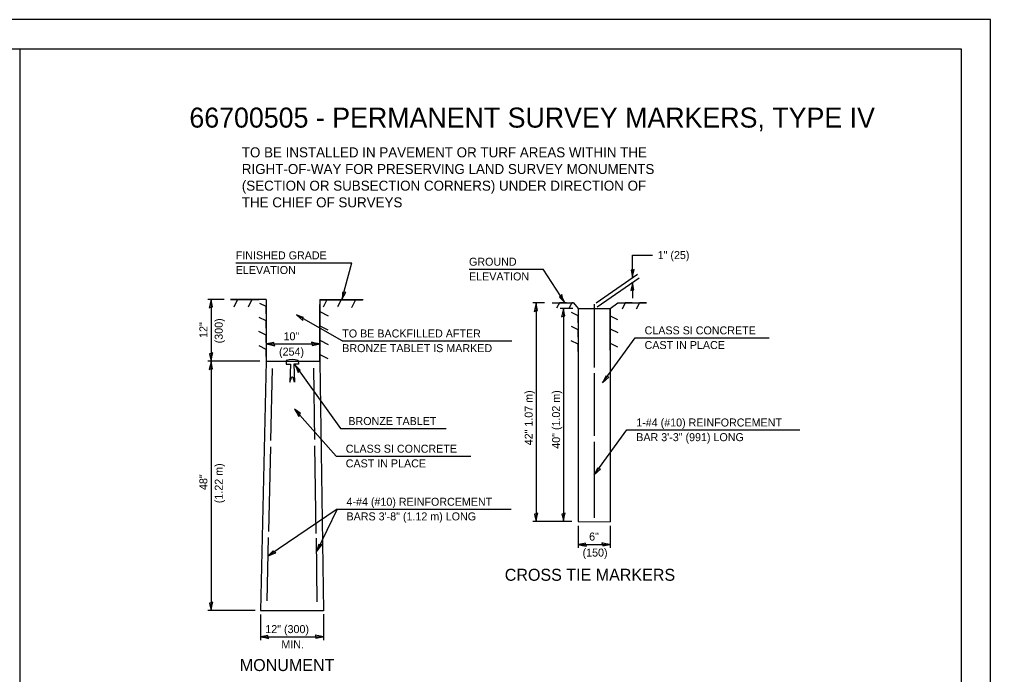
# Model space of a CAD drawing. Extents: x 99865 to 100545, y 101244 to 101684.
# Drawn here: x 100216.2 to 100544.7, y 101462.5 to 101684.2 of the extents above; entities that cross this region are included whole.
import ezdxf

# ---------------------------------------------------------------- set-up
doc = ezdxf.new("R2010")
doc.units = 0
for name, color, linetype in [('Design_EX_Roadway Dimensions', 7, 'Continuous'), ('Design_PR_Roadway Dimensions', 7, 'Continuous'), ('Design_PR_Roadway Notes', 7, 'Continuous'), ('Erosion Control_Temporary Items', 7, 'Continuous'), ('Level 10', 7, 'Continuous'), ('Level 23', 7, 'Continuous'), ('Level 29', 7, 'Continuous'), ('Level 43', 7, 'Continuous'), ('Sheets_50 Reference Boundary', 7, 'Continuous'), ('Sheets_General Details', 7, 'Continuous'), ('Sheets_Printer Plotting Border', 7, 'Continuous'), ('Stage_Construction Traffic Control', 7, 'Continuous')]:
    doc.layers.add(name, color=color, linetype=linetype)

msp = doc.modelspace()

# ---------------------------------------------------------------- linework, layer by layer
at = {"layer": 'Design_PR_Roadway Notes'}
for p, q in [((100289.36, 101601.86), (100328.64, 101601.86)), ((100325.29, 101589.29), (100328.64, 101601.86)), ((100368.27, 101599.7), (100393.35, 101599.7)), ((100400.64, 101588.36), (100393.35, 101599.7)), ((100325.39, 101575.43), (100309.87, 101584.17)), ((100325.39, 101575.43), (100382.76, 101575.43)), ((100413.43, 101561.2), (100424.44, 101576.47)), ((100424.44, 101576.47), (100469.78, 101576.47)), ((100309.35, 101567.29), (100324.82, 101545.79)), ((100323.35, 101536.43), (100309.25, 101552.35)), ((100324.82, 101545.79), (100360.57, 101545.79)), ((100410.62, 101530.03), (100421.64, 101545.3)), ((100421.64, 101545.3), (100480.16, 101545.3)), ((100323.35, 101536.43), (100368.87, 101536.43)), ((100323.63, 101518.48), (100300.24, 101502.57)), ((100323.63, 101518.48), (100316.69, 101504.07)), ((100323.63, 101518.48), (100382.56, 101518.48))]:
    msp.add_line(p, q, dxfattribs=at)
for points in [[(100326.59, 101591.86), (100326, 101591.78), (100325.48, 101591.83), (100325.42, 101590.71), (100325.29, 101589.29), (100325.94, 101590.67)], [(100399.61, 101591.05), (100399.28, 101590.57), (100398.89, 101590.21), (100399.67, 101589.42), (100400.64, 101588.36), (100400.05, 101589.78)], [(100312.04, 101582.27), (100312.1, 101582.86), (100312.28, 101583.35), (100311.22, 101583.69), (100309.87, 101584.17), (100311.04, 101583.19)], [(100310.52, 101564.66), (100310.82, 101565.16), (100311.19, 101565.54), (100310.37, 101566.29), (100309.35, 101567.29), (100310, 101565.91)], [(100415.56, 101563.14), (100414.98, 101563.27), (100414.51, 101563.51), (100414.06, 101562.49), (100413.43, 101561.2), (100414.53, 101562.26)], [(100310.67, 101549.85), (100310.93, 101550.38), (100311.26, 101550.79), (100310.36, 101551.46), (100309.25, 101552.35), (100310.04, 101551.04)], [(100412.75, 101531.97), (100412.18, 101532.1), (100411.7, 101532.34), (100411.25, 101531.32), (100410.62, 101530.03), (100411.73, 101531.09)], [(100318.45, 101506.35), (100317.86, 101506.38), (100317.35, 101506.53), (100317.08, 101505.45), (100316.69, 101504.07), (100317.59, 101505.31)], [(100302.9, 101503.67), (100302.41, 101503.99), (100302.04, 101504.37), (100301.27, 101503.57), (100300.24, 101502.57), (100301.64, 101503.19)]]:
    msp.add_lwpolyline(points, close=True, dxfattribs=at)
at = {"layer": 'Erosion Control_Temporary Items'}
for points in [[(100287.59, 101589.41), (100292.42, 101589.41), (100290.01, 101589.41), (100288.69, 101586.77)], [(100292.42, 101589.41), (100297.26, 101589.41), (100294.84, 101589.41), (100293.53, 101586.79)], [(100299.66, 101589.41), (100299.66, 101584.57), (100299.66, 101586.99), (100297.56, 101588.05)], [(100317.75, 101589.27), (100322.58, 101589.27), (100320.17, 101589.27), (100318.95, 101586.83)], [(100317.75, 101582.92), (100317.75, 101587.75), (100317.75, 101585.34), (100320.59, 101583.91)], [(100322.58, 101589.27), (100327.42, 101589.27), (100325, 101589.27), (100323.8, 101586.88)], [(100327.42, 101589.27), (100332.25, 101589.27), (100329.84, 101589.27), (100328.61, 101586.82)], [(100396.43, 101588.32), (100401.26, 101588.32), (100398.85, 101588.32), (100397.9, 101586.42)], [(100403.6, 101588.32), (100403.02, 101588.32), (100402.07, 101586.41)], [(100418.66, 101588.28), (100423.5, 101588.28), (100421.08, 101588.28), (100420.03, 101586.18)], [(100423.5, 101588.28), (100428.33, 101588.28), (100425.91, 101588.28), (100424.84, 101586.13)], [(100299.66, 101584.57), (100299.66, 101579.74), (100299.66, 101582.16), (100297.3, 101583.34)], [(100323.68, 101586.63), (100323.67, 101586.61)], [(100328.54, 101586.68), (100328.47, 101586.54)], [(100405.19, 101586.35), (100405.19, 101581.52), (100405.19, 101583.93), (100402.93, 101585.06)], [(100416.05, 101581.45), (100416.05, 101586.28), (100416.05, 101583.87), (100418.48, 101582.65)], [(100317.75, 101578.09), (100317.75, 101582.92), (100317.75, 101580.5), (100320.56, 101579.1)], [(100405.19, 101581.52), (100405.19, 101576.68), (100405.19, 101579.1), (100402.9, 101580.25)], [(100416.05, 101577.04), (100416.05, 101581.88), (100416.05, 101579.46), (100418.58, 101578.2)], [(100299.66, 101579.74), (100299.66, 101574.9), (100299.66, 101577.32), (100297.21, 101578.55)], [(100317.75, 101573.25), (100317.75, 101578.09), (100317.75, 101575.67), (100320.63, 101574.23)], [(100299.66, 101574.9), (100299.66, 101570.07), (100299.66, 101572.49), (100297.28, 101573.68)], [(100405.19, 101576.68), (100405.19, 101571.85), (100405.19, 101574.26), (100402.83, 101575.44)], [(100416.05, 101572.21), (100416.05, 101577.04), (100416.05, 101574.63), (100418.52, 101573.39)], [(100317.75, 101568.42), (100317.75, 101573.25), (100317.75, 101570.83), (100320.51, 101569.45)]]:
    msp.add_lwpolyline(points, dxfattribs=at)
at = {"layer": 'Level 10'}
for p, q in [((100307.69, 101561.43), (100308.18, 101562.99)), ((100309.23, 101561.44), (100308.73, 101562.99))]:
    msp.add_line(p, q, dxfattribs=at)
for points in [[(100306.39, 101568.75), (100306.37, 101567.53), (100307.93, 101567.52), (100307.69, 101561.43)], [(100310.52, 101568.76), (100310.54, 101567.54), (100308.99, 101567.53), (100309.23, 101561.44)]]:
    msp.add_lwpolyline(points, dxfattribs=at)
for centre, radius, start, end in [((100308.47, 101562.15), 6.92, 72.8039, 107.4945), ((100308.45, 101562.86), 0.296, 25.3314, 155.6279)]:
    msp.add_arc(centre, radius, start, end, dxfattribs=at)
at = {"layer": 'Level 23'}
for p, q in [((100299.66, 101589.41), (100287.59, 101589.41)), ((100299.66, 101589.41), (100299.66, 101568.49)), ((100317.75, 101589.4), (100317.75, 101568.42)), ((100332.41, 101589.27), (100317.75, 101589.27)), ((100396.43, 101588.32), (100403.62, 101588.32)), ((100403.62, 101588.32), (100405.19, 101586.35)), ((100416.05, 101586.31), (100418.66, 101588.28)), ((100418.66, 101588.28), (100426.31, 101588.28))]:
    msp.add_line(p, q, dxfattribs=at)
at = {"layer": 'Level 29'}
for p, q in [((100405.19, 101586.35), (100405.19, 101514.25)), ((100405.19, 101586.35), (100416.05, 101586.35)), ((100416.05, 101586.31), (100416.05, 101514.19)), ((100299.66, 101568.49), (100297.68, 101484.16)), ((100299.81, 101568.49), (100317.75, 101568.49)), ((100317.75, 101568.42), (100318.99, 101484.08)), ((100405.19, 101514.25), (100416.05, 101514.19)), ((100297.68, 101484.16), (100318.99, 101484.16))]:
    msp.add_line(p, q, dxfattribs=at)
at = {"layer": 'Level 43'}
for p, q in [((100423.55, 101596.79), (100423.55, 101604.44)), ((100423.55, 101604.44), (100430.36, 101604.44)), ((100411.24, 101588.28), (100425.28, 101597.98)), ((100411.58, 101586.96), (100425.79, 101596.78)), ((100423.58, 101595.22), (100423.58, 101589.83)), ((100285.49, 101589.41), (100279.88, 101589.41)), ((100281.01, 101589.44), (100281.01, 101568.49)), ((100393.79, 101588.32), (100389.81, 101588.32)), ((100390.93, 101588.22), (100390.93, 101514.25)), ((100403.34, 101586.35), (100399.07, 101586.35)), ((100400.19, 101586.35), (100400.19, 101514.25)), ((100299.75, 101574.35), (100317.75, 101574.35)), ((100297.46, 101568.49), (100279.88, 101568.49)), ((100281.01, 101568.49), (100281.01, 101484.15)), ((100403.04, 101514.25), (100389.81, 101514.25)), ((100405.19, 101512.87), (100405.19, 101505.35)), ((100416.05, 101512.8), (100416.05, 101505.35)), ((100405.19, 101506.47), (100416.05, 101506.47)), ((100295.96, 101484.16), (100279.88, 101484.16)), ((100297.68, 101482.79), (100297.68, 101474.14)), ((100318.99, 101482.93), (100318.99, 101474.14)), ((100297.68, 101475.27), (100318.99, 101475.27))]:
    msp.add_line(p, q, dxfattribs=at)
for points in [[(100424.14, 101599.61), (100423.6, 101599.38), (100423.08, 101599.29), (100423.31, 101598.2), (100423.55, 101596.79), (100423.82, 101598.29)], [(100422.99, 101592.4), (100423.54, 101592.63), (100424.05, 101592.72), (100423.83, 101593.81), (100423.58, 101595.22), (100423.31, 101593.72)], [(100280.42, 101586.62), (100280.96, 101586.85), (100281.48, 101586.94), (100281.25, 101588.03), (100281.01, 101589.44), (100280.73, 101587.94)], [(100390.34, 101585.4), (100390.89, 101585.63), (100391.41, 101585.72), (100391.18, 101586.81), (100390.93, 101588.22), (100390.66, 101586.71)], [(100399.6, 101583.53), (100400.15, 101583.76), (100400.67, 101583.85), (100400.44, 101584.94), (100400.19, 101586.35), (100399.92, 101584.85)], [(100302.56, 101573.76), (100302.34, 101574.31), (100302.25, 101574.83), (100301.16, 101574.6), (100299.75, 101574.35), (100301.25, 101574.08)], [(100314.93, 101574.94), (100315.16, 101574.4), (100315.25, 101573.88), (100316.34, 101574.11), (100317.75, 101574.35), (100316.24, 101574.63)], [(100281.6, 101571.31), (100281.05, 101571.08), (100280.53, 101570.99), (100280.76, 101569.9), (100281.01, 101568.49), (100281.28, 101569.99)], [(100280.42, 101565.67), (100280.96, 101565.9), (100281.48, 101565.99), (100281.25, 101567.08), (100281.01, 101568.49), (100280.73, 101566.98)], [(100391.52, 101517.07), (100390.98, 101516.84), (100390.46, 101516.75), (100390.69, 101515.66), (100390.93, 101514.25), (100391.21, 101515.75)], [(100400.78, 101517.07), (100400.24, 101516.84), (100399.72, 101516.75), (100399.95, 101515.66), (100400.19, 101514.25), (100400.47, 101515.75)], [(100408.01, 101505.88), (100407.78, 101506.43), (100407.69, 101506.95), (100406.6, 101506.72), (100405.19, 101506.47), (100406.7, 101506.2)], [(100413.23, 101507.06), (100413.46, 101506.52), (100413.55, 101506), (100414.64, 101506.23), (100416.05, 101506.47), (100414.54, 101506.75)], [(100281.6, 101486.97), (100281.05, 101486.74), (100280.53, 101486.65), (100280.76, 101485.56), (100281.01, 101484.15), (100281.28, 101485.66)], [(100300.5, 101474.68), (100300.27, 101475.22), (100300.19, 101475.74), (100299.09, 101475.51), (100297.68, 101475.27), (100299.19, 101474.99)], [(100316.17, 101475.86), (100316.4, 101475.31), (100316.48, 101474.79), (100317.58, 101475.02), (100318.99, 101475.27), (100317.48, 101475.54)]]:
    msp.add_lwpolyline(points, close=True, dxfattribs=at)
at = {"layer": 'Sheets_50 Reference Boundary'}
msp.add_lwpolyline([(99904.69, 101674.18), (100534.69, 101674.18), (100534.69, 101274.18), (99904.69, 101274.18)], close=True, dxfattribs=at)
at = {"layer": 'Sheets_General Details'}
for p, q in [((100544.69, 101684.18), (99864.69, 101684.18)), ((100544.69, 101244.18), (100544.69, 101684.18)), ((100216.3, 101674.18), (100216.3, 101274.18))]:
    msp.add_line(p, q, dxfattribs=at)
msp.add_lwpolyline([(99904.69, 101674.18), (100534.69, 101674.18), (100534.69, 101254.18), (99904.69, 101254.18)], close=True, dxfattribs=at)
at = {"layer": 'Sheets_Printer Plotting Border'}
msp.add_lwpolyline([(99864.69, 101244.18), (100544.69, 101244.18), (100544.69, 101684.18), (99864.69, 101684.18)], close=True, dxfattribs=at)
at = {"layer": 'Stage_Construction Traffic Control'}
for p, q in [((100299.66, 101589.41), (100287.59, 101589.41)), ((100294.93, 101589.41), (100287.59, 101589.41)), ((100299.66, 101589.41), (100295.21, 101589.41)), ((100299.66, 101589.41), (100299.66, 101568.49)), ((100299.66, 101589.41), (100299.66, 101568.49)), ((100317.75, 101589.4), (100317.75, 101568.42)), ((100317.75, 101589.4), (100317.75, 101568.42)), ((100317.75, 101589.4), (100317.75, 101568.42)), ((100317.75, 101589.4), (100317.75, 101568.42)), ((100317.75, 101589.4), (100317.75, 101568.42)), ((100317.75, 101589.4), (100317.75, 101568.42)), ((100317.75, 101589.4), (100317.75, 101568.42)), ((100317.75, 101589.4), (100317.75, 101584.64)), ((100332.41, 101589.27), (100317.75, 101589.27)), ((100332.41, 101589.27), (100317.75, 101589.27)), ((100332.41, 101589.27), (100317.75, 101589.27)), ((100396.43, 101588.32), (100403.62, 101588.32)), ((100410.62, 101587.85), (100410.62, 101566.44)), ((100418.66, 101588.28), (100426.31, 101588.28)), ((100317.75, 101584.58), (100317.75, 101568.42)), ((100405.19, 101586.35), (100405.19, 101514.25)), ((100416.05, 101586.31), (100416.05, 101514.19)), ((100301.73, 101566.1), (100301.16, 101541.71)), ((100315.66, 101566.15), (100316.02, 101542.05)), ((100410.62, 101564.53), (100410.62, 101543.32)), ((100410.62, 101541.28), (100410.62, 101515.47)), ((100301.1, 101539.57), (100300.43, 101510.88)), ((100316.05, 101539.93), (100316.49, 101510.24)), ((100300.38, 101508.89), (100299.87, 101487.42)), ((100316.51, 101508.62), (100316.83, 101487.12))]:
    msp.add_line(p, q, dxfattribs=at)

# ---------------------------------------------------------------- texts
at = {"layer": 'Design_EX_Roadway Dimensions'}
for s, height, p in [('66700505 - PERMANENT SURVEY MARKERS, TYPE IV', 6.7687, (100273.68, 101647.57)), ('TO BE INSTALLED IN PAVEMENT OR TURF AREAS WITHIN THE', 3.3844, (100291.41, 101637.51)), ('RIGHT-OF-WAY FOR PRESERVING LAND SURVEY MONUMENTS', 3.3844, (100291.41, 101631.87)), ('(SECTION OR SUBSECTION CORNERS) UNDER DIRECTION OF', 3.3844, (100291.41, 101626.23)), ('THE CHIEF OF SURVEYS', 3.3844, (100291.41, 101620.59))]:
    msp.add_text(s, height=height, dxfattribs=at).set_placement(p)
at = {"layer": 'Design_PR_Roadway Dimensions'}
for s, p in [('1" (25)', (100432.09, 101603.09)), ('10"', (100305.53, 101575.6)), ('(254)', (100304, 101570.41)), ('6"', (100408.89, 101507.83)), ('(150)', (100406.68, 101502.41)), ('12" (300)', (100299.36, 101476.51)), ('MIN.', (100304.8, 101471.32))]:
    msp.add_text(s, height=2.708, dxfattribs=at).set_placement(p)
for s, height, p in [('12"', 2.708, (100279.77, 101576.41)), ('(300)', 2.708, (100284.96, 101574.57)), ('42" 1.07 m)', 2.7075, (100389.81, 101540.07)), ('40" (1.02 m)', 2.7075, (100399.07, 101538.9)), ('(1.22 m)', 2.708, (100284.96, 101520.48)), ('48"', 2.708, (100279.77, 101524.93))]:
    msp.add_text(s, height=height, rotation=90, dxfattribs=at).set_placement(p)
at = {"layer": 'Design_PR_Roadway Notes'}
for s, height, p in [('FINISHED GRADE', 2.7075, (100289.36, 101602.99)), ('GROUND', 2.708, (100368.27, 101600.83)), ('ELEVATION', 2.708, (100289.36, 101598.03)), ('ELEVATION', 2.708, (100368.27, 101595.86)), ('TO BE BACKFILLED AFTER', 2.7075, (100325.39, 101576.55)), ('CLASS SI CONCRETE', 2.7075, (100427.66, 101577.6)), ('BRONZE TABLET IS MARKED', 2.7075, (100325.39, 101571.59)), ('CAST IN PLACE', 2.7075, (100427.66, 101572.64)), ('BRONZE TABLET', 2.7075, (100327.46, 101546.92)), ('1-#4 (#10) REINFORCEMENT', 2.7075, (100424.84, 101546.43)), ('BAR 3\'-3" (991) LONG', 2.7075, (100424.84, 101541.47)), ('CLASS SI CONCRETE', 2.7075, (100326.57, 101537.56)), ('CAST IN PLACE', 2.7075, (100326.57, 101532.59)), ('4-#4 (#10) REINFORCEMENT', 2.7075, (100326.83, 101519.61)), ('BARS 3\'-8" (1.12 m) LONG', 2.7075, (100326.83, 101514.65)), ('CROSS TIE MARKERS', 4.0613, (100380.36, 101494.22)), ('MONUMENT', 4.061, (100290.74, 101463.67))]:
    msp.add_text(s, height=height, dxfattribs=at).set_placement(p)

doc.saveas('drawing.dxf')
